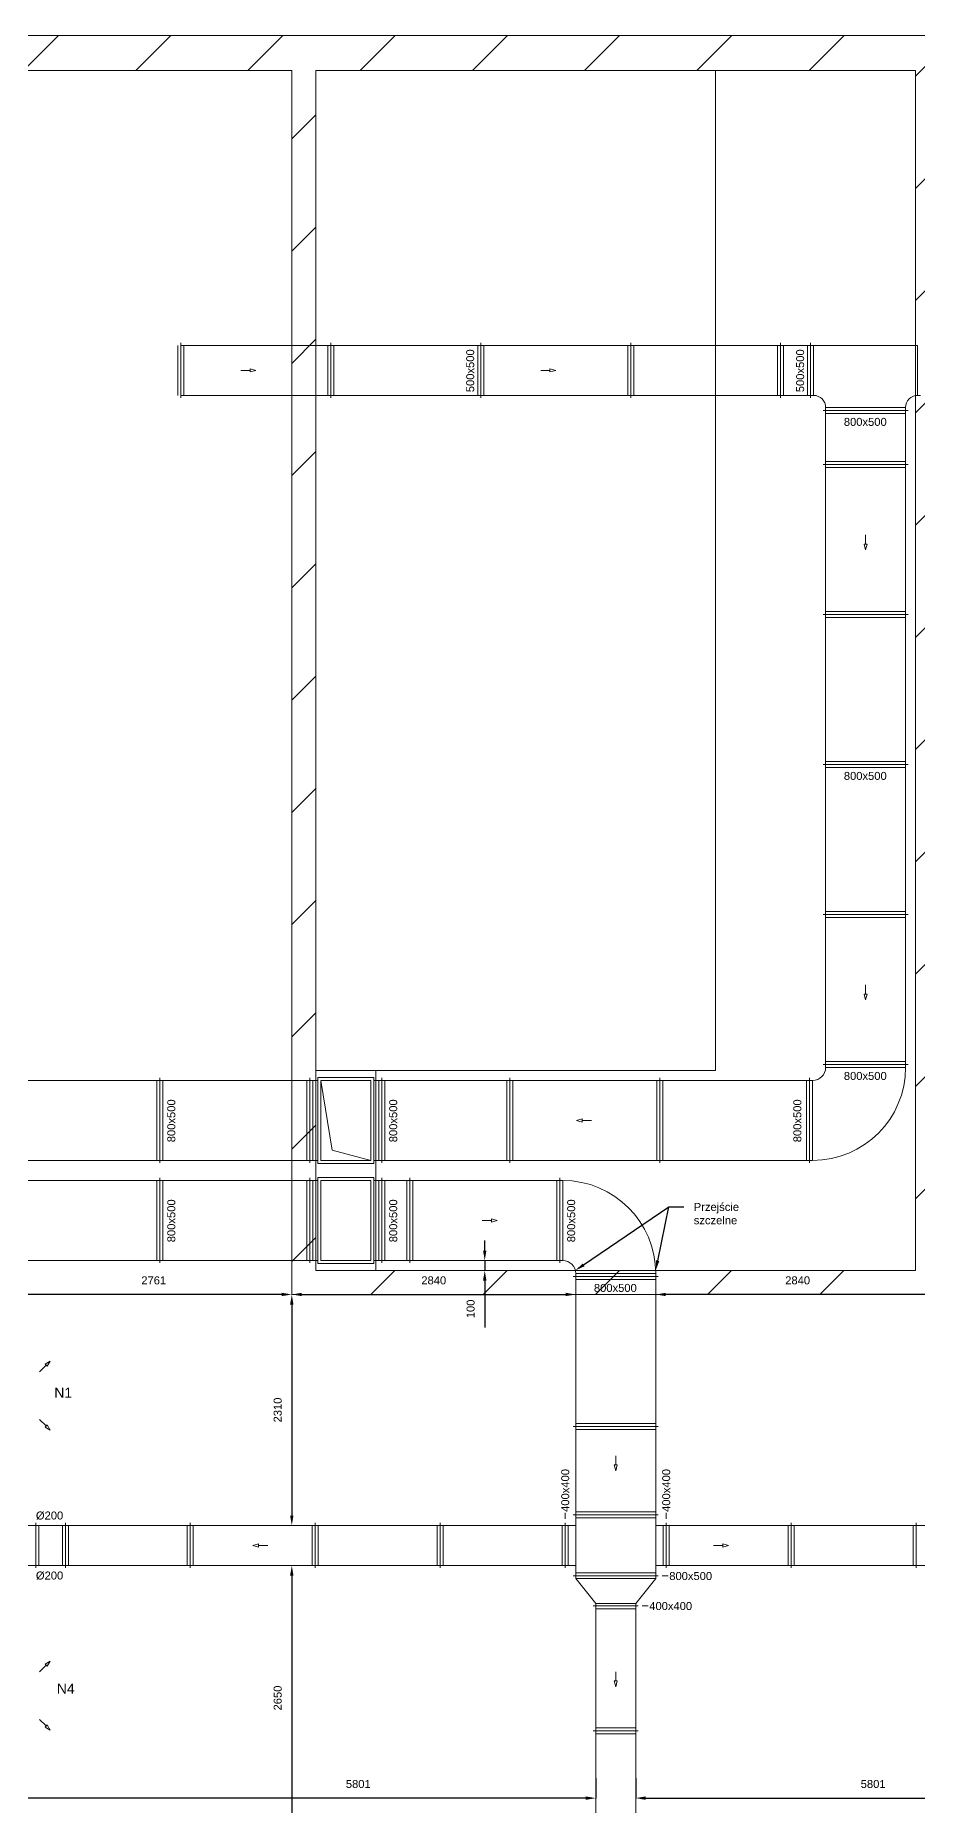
# Model space of a CAD drawing. Header units: millimetres. Extents: x 59762 to 60194, y -87842 to -87548.
# Drawn here: x 59951.27 to 59960.09, y -87757.27 to -87739.57 of the extents above; entities that cross this region are included whole.
import ezdxf
from ezdxf import colors
from ezdxf.entities.mleader import LeaderData, LeaderLine
from ezdxf.math import Vec2, Vec3

# ---------------------------------------------------------------- set-up
doc = ezdxf.new("R2010")
doc.units = ezdxf.units.MM
for name, color, linetype, lineweight in [('kanały', 7, 'Continuous', 20), ('nawi. strzałki', 150, 'Continuous', 20), ('Nawiew opis', 150, 'Continuous', 20), ('wymiary', 7, 'Continuous', 13)]:
    doc.layers.add(name, color=color, linetype=linetype, lineweight=lineweight)
doc.layers.add('podkład', color=7, linetype='Continuous', lineweight=13, transparency=0.7)
doc.styles.add('styl1', font='arial.ttf', dxfattribs={"height": 0.08})
doc.dimstyles.new('Kopia Opisowy', dxfattribs={"dimscale": 0, "dimtxt": 0.08, "dimasz": 0.1, "dimexe": 0, "dimexo": 0.2, "dimgap": 0.1, "dimtad": 1, "dimlfac": 1000, "dimtxsty": 'styl1', "dimcen": 2.5, "dimadec": 0, "dimazin": 0, "dimtfac": 1, "dimtmove": 0, "dimatfit": 3, "dimfxl": 1, "dimarcsym": 0})

# ---------------------------------------------------------------- blocks, each defined once
blk = doc.blocks.new('*D26')
at = {"layer": 'Defpoints', "color": 0, "transparency": 16777216}
for p in [(59955.761, -87751.818), (59955.761, -87751.918), (59955.761, -87751.918)]:
    blk.add_point(p, dxfattribs=at)
at = {"layer": 'wymiary', "color": 0, "lineweight": -2, "transparency": 16777216}
for p, q in [((59955.761, -87751.718), (59955.761, -87751.618)), ((59955.761, -87751.818), (59955.761, -87751.918)), ((59955.761, -87752.018), (59955.761, -87752.487))]:
    blk.add_line(p, q, dxfattribs=at)
at = {"layer": 'wymiary', "color": 0, "transparency": 16777216}
for points in [[(59955.744, -87751.718), (59955.778, -87751.718), (59955.761, -87751.818)], [(59955.744, -87752.018), (59955.778, -87752.018), (59955.761, -87751.918)]]:
    blk.add_solid(points, dxfattribs=at)
at = {"layer": 'wymiary', "color": 0, "transparency": 16777216, "insert": (59955.62, -87752.302), "char_height": 0.08, "attachment_point": 5, "rotation": 90, "style": 'styl1'}
blk.add_mtext('100', dxfattribs=at)
blk = doc.blocks.new('*D30')
at = {"layer": 'Defpoints', "color": 0, "transparency": 16777216}
for p in [(59957.471, -87752.158), (59957.471, -87752.158), (59960.311, -87752.158)]:
    blk.add_point(p, dxfattribs=at)
at = {"layer": 'wymiary', "color": 0, "lineweight": -2, "transparency": 16777216}
blk.add_line((59960.211, -87752.158), (59957.571, -87752.158), dxfattribs=at)
at = {"layer": 'wymiary', "color": 0, "transparency": 16777216}
for points in [[(59957.571, -87752.141), (59957.571, -87752.174), (59957.471, -87752.158)], [(59960.211, -87752.141), (59960.211, -87752.174), (59960.311, -87752.158)]]:
    blk.add_solid(points, dxfattribs=at)
at = {"layer": 'wymiary', "color": 0, "transparency": 16777216, "insert": (59958.891, -87752.017), "char_height": 0.08, "attachment_point": 5, "style": 'styl1'}
blk.add_mtext('2840', dxfattribs=at)
blk = doc.blocks.new('*D31')
at = {"layer": 'Defpoints', "color": 0, "transparency": 16777216}
for p in [(59963.072, -87756.358), (59957.271, -87757.194), (59963.072, -87757.194)]:
    blk.add_point(p, dxfattribs=at)
at = {"layer": 'wymiary', "color": 0, "lineweight": -2, "transparency": 16777216}
for p, q in [((59963.072, -87756.558), (59963.072, -87757.194)), ((59957.271, -87756.994), (59957.271, -87757.194)), ((59957.371, -87757.194), (59962.972, -87757.194))]:
    blk.add_line(p, q, dxfattribs=at)
at = {"layer": 'wymiary', "color": 0, "transparency": 16777216}
for points in [[(59957.371, -87757.177), (59957.371, -87757.211), (59957.271, -87757.194)], [(59962.972, -87757.177), (59962.972, -87757.211), (59963.072, -87757.194)]]:
    blk.add_solid(points, dxfattribs=at)
at = {"layer": 'wymiary', "color": 0, "transparency": 16777216, "insert": (59959.646, -87757.053), "char_height": 0.08, "attachment_point": 5, "style": 'styl1'}
blk.add_mtext('5801', dxfattribs=at)
blk = doc.blocks.new('*D33')
at = {"layer": 'Defpoints', "color": 0, "transparency": 16777216}
for p in [(59951.07, -87752.158), (59953.831, -87752.158), (59951.07, -87752.98)]:
    blk.add_point(p, dxfattribs=at)
at = {"layer": 'wymiary', "color": 0, "lineweight": -2, "transparency": 16777216}
for p, q in [((59951.07, -87752.78), (59951.07, -87752.158)), ((59953.731, -87752.158), (59951.17, -87752.158))]:
    blk.add_line(p, q, dxfattribs=at)
at = {"layer": 'wymiary', "color": 0, "transparency": 16777216}
for points in [[(59951.17, -87752.141), (59951.17, -87752.174), (59951.07, -87752.158)], [(59953.731, -87752.141), (59953.731, -87752.174), (59953.831, -87752.158)]]:
    blk.add_solid(points, dxfattribs=at)
at = {"layer": 'wymiary', "color": 0, "transparency": 16777216, "insert": (59952.45, -87752.017), "char_height": 0.08, "attachment_point": 5, "style": 'styl1'}
blk.add_mtext('2761', dxfattribs=at)
blk = doc.blocks.new('*D39')
at = {"layer": 'Defpoints', "color": 0, "transparency": 16777216}
for p in [(59953.831, -87752.158), (59953.831, -87754.468), (59953.831, -87754.468)]:
    blk.add_point(p, dxfattribs=at)
at = {"layer": 'wymiary', "color": 0, "lineweight": -2, "transparency": 16777216}
blk.add_line((59953.831, -87752.258), (59953.831, -87754.368), dxfattribs=at)
at = {"layer": 'wymiary', "color": 0, "transparency": 16777216}
for points in [[(59953.814, -87752.258), (59953.848, -87752.258), (59953.831, -87752.158)], [(59953.814, -87754.368), (59953.848, -87754.368), (59953.831, -87754.468)]]:
    blk.add_solid(points, dxfattribs=at)
at = {"layer": 'wymiary', "color": 0, "transparency": 16777216, "insert": (59953.69, -87753.313), "char_height": 0.08, "attachment_point": 5, "rotation": 90, "style": 'styl1'}
blk.add_mtext('2310', dxfattribs=at)
blk = doc.blocks.new('*D40')
at = {"layer": 'Defpoints', "color": 0, "transparency": 16777216}
for p in [(59953.831, -87754.868), (59953.831, -87757.518), (59953.831, -87757.518)]:
    blk.add_point(p, dxfattribs=at)
at = {"layer": 'wymiary', "color": 0, "lineweight": -2, "transparency": 16777216}
blk.add_line((59953.831, -87754.968), (59953.831, -87757.418), dxfattribs=at)
at = {"layer": 'wymiary', "color": 0, "transparency": 16777216}
for points in [[(59953.814, -87754.968), (59953.848, -87754.968), (59953.831, -87754.868)], [(59953.814, -87757.418), (59953.848, -87757.418), (59953.831, -87757.518)]]:
    blk.add_solid(points, dxfattribs=at)
at = {"layer": 'wymiary', "color": 0, "transparency": 16777216, "insert": (59953.69, -87756.193), "char_height": 0.08, "attachment_point": 5, "rotation": 90, "style": 'styl1'}
blk.add_mtext('2650', dxfattribs=at)
blk = doc.blocks.new('*D37')
at = {"layer": 'Defpoints', "color": 0, "transparency": 16777216}
for p in [(59953.831, -87752.158), (59956.671, -87752.158), (59956.671, -87752.158)]:
    blk.add_point(p, dxfattribs=at)
at = {"layer": 'wymiary', "color": 0, "lineweight": -2, "transparency": 16777216}
blk.add_line((59953.931, -87752.158), (59956.571, -87752.158), dxfattribs=at)
at = {"layer": 'wymiary', "color": 0, "transparency": 16777216}
for points in [[(59953.931, -87752.141), (59953.931, -87752.174), (59953.831, -87752.158)], [(59956.571, -87752.141), (59956.571, -87752.174), (59956.671, -87752.158)]]:
    blk.add_solid(points, dxfattribs=at)
at = {"layer": 'wymiary', "color": 0, "transparency": 16777216, "insert": (59955.251, -87752.017), "char_height": 0.08, "attachment_point": 5, "style": 'styl1'}
blk.add_mtext('2840', dxfattribs=at)
blk = doc.blocks.new('*D38')
at = {"layer": 'Defpoints', "color": 0, "transparency": 16777216}
for p in [(59951.07, -87756.358), (59951.07, -87757.194), (59956.871, -87757.194)]:
    blk.add_point(p, dxfattribs=at)
at = {"layer": 'wymiary', "color": 0, "lineweight": -2, "transparency": 16777216}
for p, q in [((59951.07, -87756.558), (59951.07, -87757.194)), ((59956.871, -87756.994), (59956.871, -87757.194)), ((59956.771, -87757.194), (59951.17, -87757.194))]:
    blk.add_line(p, q, dxfattribs=at)
at = {"layer": 'wymiary', "color": 0, "transparency": 16777216}
for points in [[(59951.17, -87757.177), (59951.17, -87757.211), (59951.07, -87757.194)], [(59956.771, -87757.177), (59956.771, -87757.211), (59956.871, -87757.194)]]:
    blk.add_solid(points, dxfattribs=at)
at = {"layer": 'wymiary', "color": 0, "transparency": 16777216, "insert": (59954.496, -87757.053), "char_height": 0.08, "attachment_point": 5, "style": 'styl1'}
blk.add_mtext('5801', dxfattribs=at)

msp = doc.modelspace()

# ---------------------------------------------------------------- hatches: boundary and pattern name
at = {"layer": 'podkład'}
h = msp.add_hatch(dxfattribs=at)
h.set_pattern_fill('ANSI31', color=256, scale=0.25)
h.set_pattern_definition([(45, (56984.5771, -93754.1623), (-0.56126601, 0.56126601), [])])
h.paths.add_polyline_path([(59941.720847, -87739.567651), (59941.720847, -87761.267651), (59972.420847, -87761.267651), (59972.420847, -87739.567651)])
h.paths.add_polyline_path([(59942.070847, -87739.917651), (59953.830847, -87739.917651), (59953.830847, -87752.157651), (59960.310847, -87752.157651), (59960.310847, -87739.917651), (59972.070847, -87739.917651), (59972.070847, -87760.917651), (59942.070847, -87760.917651)], flags=16)
h.paths.add_polyline_path([(59954.070847, -87739.917651), (59960.070847, -87739.917651), (59960.070847, -87751.917651), (59954.070847, -87751.917651)], flags=16)

# ---------------------------------------------------------------- linework, layer by layer
at = {"layer": 'kanały', "ltscale": 20}
for p, q in [((59952.690847, -87742.667651), (59952.690847, -87743.167651)), ((59952.720847, -87742.667651), (59952.720847, -87742.642651)), ((59952.720847, -87742.667651), (59952.720847, -87742.642651)), ((59954.220847, -87742.667651), (59952.720847, -87742.667651)), ((59952.720847, -87742.667651), (59952.720847, -87743.167651)), ((59952.720847, -87742.667651), (59952.720847, -87743.167651)), ((59952.750847, -87742.667651), (59952.750847, -87743.167651)), ((59954.190847, -87742.667651), (59954.190847, -87743.167651)), ((59954.220847, -87742.667651), (59954.220847, -87742.642651)), ((59954.220847, -87742.667651), (59954.220847, -87742.642651)), ((59955.720847, -87742.667651), (59954.220847, -87742.667651)), ((59954.220847, -87742.667651), (59954.220847, -87743.167651)), ((59954.220847, -87742.667651), (59954.220847, -87743.167651)), ((59954.250847, -87742.667651), (59954.250847, -87743.167651)), ((59955.690847, -87742.667651), (59955.690847, -87743.167651)), ((59955.720847, -87742.667651), (59955.720847, -87742.642651)), ((59955.720847, -87742.667651), (59955.720847, -87742.642651)), ((59957.220847, -87742.667651), (59955.720847, -87742.667651)), ((59955.720847, -87742.667651), (59955.720847, -87743.167651)), ((59955.720847, -87742.667651), (59955.720847, -87743.167651)), ((59955.750847, -87742.667651), (59955.750847, -87743.167651)), ((59957.190847, -87742.667651), (59957.190847, -87743.167651)), ((59957.220847, -87742.667651), (59957.220847, -87742.642651)), ((59957.220847, -87742.667651), (59957.220847, -87742.642651)), ((59958.720847, -87742.667651), (59957.220847, -87742.667651)), ((59957.220847, -87742.667651), (59957.220847, -87743.167651)), ((59957.220847, -87742.667651), (59957.220847, -87743.167651)), ((59957.250847, -87742.667651), (59957.250847, -87743.167651)), ((59958.690847, -87742.667651), (59958.690847, -87743.167651)), ((59958.720847, -87742.642651), (59958.720847, -87742.667651)), ((59958.720847, -87742.667651), (59958.720847, -87742.642651)), ((59958.720847, -87743.161614), (59958.720847, -87742.667651)), ((59958.750847, -87742.667651), (59958.720847, -87742.667651)), ((59958.720847, -87742.667651), (59958.720847, -87743.167651)), ((59958.750847, -87743.167651), (59958.750847, -87742.667651)), ((59958.990847, -87742.667651), (59958.750847, -87742.667651)), ((59958.990847, -87743.167651), (59958.990847, -87742.667651)), ((59958.990847, -87742.667651), (59959.020847, -87742.667651)), ((59959.020847, -87742.642651), (59959.020847, -87742.667651)), ((59959.020847, -87742.642651), (59959.020847, -87742.667651)), ((59959.020847, -87743.167651), (59959.020847, -87742.667651)), ((59959.020847, -87743.167651), (59959.020847, -87742.667651)), ((59959.050847, -87743.167651), (59959.050847, -87742.667651)), ((59960.090847, -87742.667651), (59960.090847, -87743.167651)), ((59954.220847, -87743.167651), (59952.720847, -87743.167651)), ((59952.720847, -87743.192651), (59952.720847, -87743.167651)), ((59952.720847, -87743.192651), (59952.720847, -87743.167651)), ((59955.720847, -87743.167651), (59954.220847, -87743.167651)), ((59954.220847, -87743.192651), (59954.220847, -87743.167651)), ((59954.220847, -87743.192651), (59954.220847, -87743.167651)), ((59957.220847, -87743.167651), (59955.720847, -87743.167651)), ((59955.720847, -87743.192651), (59955.720847, -87743.167651)), ((59955.720847, -87743.192651), (59955.720847, -87743.167651)), ((59958.720847, -87743.167651), (59957.220847, -87743.167651)), ((59957.220847, -87743.192651), (59957.220847, -87743.167651)), ((59957.220847, -87743.192651), (59957.220847, -87743.167651)), ((59958.720847, -87743.161614), (59958.720847, -87743.192651)), ((59958.750847, -87743.167651), (59958.720847, -87743.167651)), ((59958.720847, -87743.192651), (59958.720847, -87743.167651)), ((59958.990847, -87743.167651), (59958.750847, -87743.167651)), ((59958.990847, -87743.167651), (59959.020847, -87743.167651)), ((59959.020847, -87743.167651), (59959.020847, -87743.192651)), ((59959.020847, -87743.167651), (59959.020847, -87743.192651)), ((59959.145847, -87743.317651), (59959.170847, -87743.317651)), ((59959.145847, -87743.317651), (59959.170847, -87743.317651)), ((59959.970847, -87743.287651), (59959.170847, -87743.287651)), ((59959.170847, -87743.317651), (59959.170847, -87743.857651)), ((59959.970847, -87743.317651), (59959.170847, -87743.317651)), ((59959.970847, -87743.317651), (59959.170847, -87743.317651)), ((59959.970847, -87743.347651), (59959.170847, -87743.347651)), ((59959.970847, -87743.317651), (59959.970847, -87743.857651)), ((59959.970847, -87743.317651), (59959.995847, -87743.317651)), ((59959.970847, -87743.317651), (59959.995847, -87743.317651)), ((59959.145847, -87743.857651), (59959.170847, -87743.857651)), ((59959.145847, -87743.857651), (59959.170847, -87743.857651)), ((59959.970847, -87743.827651), (59959.170847, -87743.827651)), ((59959.170847, -87743.857651), (59959.170847, -87745.357651)), ((59959.970847, -87743.857651), (59959.170847, -87743.857651)), ((59959.970847, -87743.857651), (59959.170847, -87743.857651)), ((59959.970847, -87743.887651), (59959.170847, -87743.887651)), ((59959.970847, -87743.857651), (59959.970847, -87745.357651)), ((59959.970847, -87743.857651), (59959.995847, -87743.857651)), ((59959.970847, -87743.857651), (59959.995847, -87743.857651)), ((59959.970847, -87745.327651), (59959.170847, -87745.327651)), ((59959.145847, -87745.357651), (59959.170847, -87745.357651)), ((59959.145847, -87745.357651), (59959.170847, -87745.357651)), ((59959.170847, -87745.357651), (59959.170847, -87746.857651)), ((59959.970847, -87745.357651), (59959.170847, -87745.357651)), ((59959.970847, -87745.357651), (59959.170847, -87745.357651)), ((59959.970847, -87745.387651), (59959.170847, -87745.387651)), ((59959.970847, -87745.357651), (59959.970847, -87746.857651)), ((59959.970847, -87745.357651), (59959.995847, -87745.357651)), ((59959.970847, -87745.357651), (59959.995847, -87745.357651)), ((59959.145847, -87746.857651), (59959.170847, -87746.857651)), ((59959.145847, -87746.857651), (59959.170847, -87746.857651)), ((59959.970847, -87746.827651), (59959.170847, -87746.827651)), ((59959.170847, -87746.857651), (59959.170847, -87748.357651)), ((59959.970847, -87746.857651), (59959.170847, -87746.857651)), ((59959.970847, -87746.857651), (59959.170847, -87746.857651)), ((59959.970847, -87746.887651), (59959.170847, -87746.887651)), ((59959.970847, -87746.857651), (59959.970847, -87748.357651)), ((59959.970847, -87746.857651), (59959.995847, -87746.857651)), ((59959.970847, -87746.857651), (59959.995847, -87746.857651)), ((59959.970847, -87748.327651), (59959.170847, -87748.327651)), ((59959.145847, -87748.357651), (59959.170847, -87748.357651)), ((59959.145847, -87748.357651), (59959.170847, -87748.357651)), ((59959.170847, -87748.357651), (59959.170847, -87749.857651)), ((59959.970847, -87748.357651), (59959.170847, -87748.357651)), ((59959.970847, -87748.357651), (59959.170847, -87748.357651)), ((59959.970847, -87748.387651), (59959.170847, -87748.387651)), ((59959.970847, -87748.357651), (59959.970847, -87749.857651)), ((59959.970847, -87748.357651), (59959.995847, -87748.357651)), ((59959.970847, -87748.357651), (59959.995847, -87748.357651)), ((59959.145847, -87749.857651), (59959.170847, -87749.857651)), ((59959.145847, -87749.857651), (59959.170847, -87749.857651)), ((59959.970847, -87749.827651), (59959.170847, -87749.827651)), ((59959.970847, -87749.857651), (59959.170847, -87749.857651)), ((59959.970847, -87749.857651), (59959.170847, -87749.857651)), ((59959.170847, -87749.857651), (59959.170847, -87749.887651)), ((59959.970847, -87749.887651), (59959.170847, -87749.887651)), ((59959.970847, -87749.857651), (59959.995847, -87749.857651)), ((59959.970847, -87749.857651), (59959.995847, -87749.857651)), ((59959.970847, -87749.857651), (59959.970847, -87749.887651)), ((59951.010847, -87750.017651), (59952.510847, -87750.017651)), ((59952.480847, -87750.017651), (59952.480847, -87750.817651)), ((59952.510847, -87750.017651), (59952.510847, -87749.992651)), ((59952.510847, -87750.017651), (59952.510847, -87749.992651)), ((59952.510847, -87750.017651), (59954.010847, -87750.017651)), ((59952.510847, -87750.017651), (59952.510847, -87750.817651)), ((59952.510847, -87750.017651), (59952.510847, -87750.817651)), ((59952.540847, -87750.017651), (59952.540847, -87750.817651)), ((59953.980847, -87750.017651), (59953.980847, -87750.817651)), ((59954.010847, -87750.017651), (59954.010847, -87749.992651)), ((59954.010847, -87750.017651), (59954.010847, -87749.992651)), ((59954.010847, -87750.017651), (59954.010847, -87750.817651)), ((59954.010847, -87750.017651), (59954.040847, -87750.017651)), ((59954.010847, -87750.017651), (59954.010847, -87750.817651)), ((59954.040847, -87750.017651), (59954.040847, -87750.817651)), ((59954.040847, -87750.017651), (59954.090847, -87750.017651)), ((59954.650847, -87749.987651), (59954.090847, -87749.987651)), ((59954.090847, -87749.987651), (59954.090847, -87750.847651)), ((59954.120847, -87750.017651), (59954.120847, -87750.817651)), ((59954.620847, -87750.017651), (59954.120847, -87750.017651)), ((59954.234477, -87750.714123), (59954.120847, -87750.017651)), ((59954.620847, -87750.017651), (59954.620847, -87750.817651)), ((59954.650847, -87750.017651), (59954.650847, -87749.987651)), ((59954.700847, -87750.017651), (59954.650847, -87750.017651)), ((59954.650847, -87750.017651), (59954.650847, -87750.817651)), ((59954.700847, -87750.017651), (59954.700847, -87750.817651)), ((59954.730847, -87750.017651), (59954.700847, -87750.017651)), ((59954.730847, -87750.017651), (59954.730847, -87749.992651)), ((59954.730847, -87749.992651), (59954.730847, -87750.017651)), ((59954.730847, -87750.017651), (59954.730847, -87750.817651)), ((59956.010847, -87750.017651), (59954.730847, -87750.017651)), ((59954.730847, -87750.817651), (59954.730847, -87750.017651)), ((59954.760847, -87750.817651), (59954.760847, -87750.017651)), ((59955.980847, -87750.817651), (59955.980847, -87750.017651)), ((59956.010847, -87749.992651), (59956.010847, -87750.017651)), ((59956.010847, -87750.017651), (59956.010847, -87749.992651)), ((59957.510847, -87750.017651), (59956.010847, -87750.017651)), ((59956.010847, -87750.817651), (59956.010847, -87750.017651)), ((59956.010847, -87750.817651), (59956.010847, -87750.017651)), ((59956.040847, -87750.817651), (59956.040847, -87750.017651)), ((59957.480847, -87750.817651), (59957.480847, -87750.017651)), ((59957.510847, -87750.017651), (59957.510847, -87749.992651)), ((59957.510847, -87749.992651), (59957.510847, -87750.017651)), ((59957.510847, -87750.017651), (59959.010847, -87750.017651)), ((59957.510847, -87750.017651), (59957.510847, -87750.817651)), ((59957.510847, -87750.817651), (59957.510847, -87750.017651)), ((59957.540847, -87750.017651), (59957.540847, -87750.817651)), ((59958.980847, -87750.017651), (59958.980847, -87750.817651)), ((59959.010847, -87750.017651), (59959.010847, -87749.992651)), ((59959.010847, -87750.017651), (59959.010847, -87749.992651)), ((59959.010847, -87750.017651), (59959.010847, -87750.817651)), ((59959.010847, -87750.017651), (59959.010847, -87750.817651)), ((59959.010847, -87750.017651), (59959.040847, -87750.017651)), ((59959.040847, -87750.017651), (59959.040847, -87750.817651)), ((59951.010847, -87750.817651), (59952.510847, -87750.817651)), ((59952.510847, -87750.817651), (59954.010847, -87750.817651)), ((59952.510847, -87750.842651), (59952.510847, -87750.817651)), ((59952.510847, -87750.842651), (59952.510847, -87750.817651)), ((59954.010847, -87750.817651), (59954.040847, -87750.817651)), ((59954.010847, -87750.842651), (59954.010847, -87750.817651)), ((59954.010847, -87750.842651), (59954.010847, -87750.817651)), ((59954.090847, -87750.817651), (59954.040847, -87750.817651)), ((59954.620847, -87750.817651), (59954.120847, -87750.817651)), ((59954.620847, -87750.817651), (59954.234477, -87750.714123)), ((59954.650847, -87750.817651), (59954.700847, -87750.817651)), ((59954.650847, -87750.847651), (59954.650847, -87750.817651)), ((59954.730847, -87750.817651), (59954.700847, -87750.817651)), ((59954.730847, -87750.842651), (59954.730847, -87750.817651)), ((59956.010847, -87750.817651), (59954.730847, -87750.817651)), ((59954.730847, -87750.817651), (59954.730847, -87750.842651)), ((59957.510847, -87750.817651), (59956.010847, -87750.817651)), ((59956.010847, -87750.817651), (59956.010847, -87750.842651)), ((59956.010847, -87750.817651), (59956.010847, -87750.842651)), ((59957.510847, -87750.817651), (59959.010847, -87750.817651)), ((59957.510847, -87750.842651), (59957.510847, -87750.817651)), ((59957.510847, -87750.817651), (59957.510847, -87750.842651)), ((59959.010847, -87750.842651), (59959.010847, -87750.817651)), ((59959.010847, -87750.842651), (59959.010847, -87750.817651)), ((59959.040847, -87750.817651), (59959.010847, -87750.817651)), ((59952.510847, -87751.017651), (59952.510847, -87750.992651)), ((59952.510847, -87751.017651), (59952.510847, -87750.992651)), ((59954.010847, -87751.017651), (59954.010847, -87750.992651)), ((59954.010847, -87751.017651), (59954.010847, -87750.992651)), ((59954.090847, -87750.847651), (59954.650847, -87750.847651)), ((59954.090847, -87751.017651), (59954.090847, -87750.987651)), ((59954.090847, -87750.987651), (59954.650847, -87750.987651)), ((59954.650847, -87750.987651), (59954.650847, -87751.847651)), ((59955.010847, -87751.017651), (59955.010847, -87750.992651)), ((59955.010847, -87751.017651), (59955.010847, -87750.992651)), ((59956.510847, -87750.992651), (59956.510847, -87751.017651)), ((59956.510847, -87751.017651), (59956.510847, -87750.992651)), ((59951.010847, -87751.017651), (59952.510847, -87751.017651)), ((59952.480847, -87751.017651), (59952.480847, -87751.817651)), ((59952.510847, -87751.017651), (59954.010847, -87751.017651)), ((59952.510847, -87751.017651), (59952.510847, -87751.817651)), ((59952.510847, -87751.017651), (59952.510847, -87751.817651)), ((59952.540847, -87751.017651), (59952.540847, -87751.817651)), ((59953.980847, -87751.017651), (59953.980847, -87751.817651)), ((59954.010847, -87751.017651), (59954.010847, -87751.817651)), ((59954.010847, -87751.017651), (59954.010847, -87751.817651)), ((59954.010847, -87751.017651), (59954.040847, -87751.017651)), ((59954.040847, -87751.017651), (59954.040847, -87751.817651)), ((59954.040847, -87751.017651), (59954.090847, -87751.017651)), ((59954.090847, -87751.017651), (59954.090847, -87751.817651)), ((59954.120847, -87751.017651), (59954.620847, -87751.017651)), ((59954.120847, -87751.017651), (59954.120847, -87751.817651)), ((59954.620847, -87751.017651), (59954.620847, -87751.817651)), ((59954.730847, -87751.017651), (59955.010847, -87751.017651)), ((59954.760847, -87751.017651), (59954.760847, -87751.817651)), ((59954.980847, -87751.017651), (59954.980847, -87751.817651)), ((59955.010847, -87751.017651), (59956.510847, -87751.017651)), ((59955.010847, -87751.017651), (59955.010847, -87751.817651)), ((59955.010847, -87751.017651), (59955.010847, -87751.817651)), ((59955.040847, -87751.017651), (59955.040847, -87751.817651)), ((59956.480847, -87751.017651), (59956.480847, -87751.817651)), ((59956.510847, -87751.817651), (59956.510847, -87751.017651)), ((59956.540847, -87751.017651), (59956.510847, -87751.017651)), ((59956.510847, -87751.017651), (59956.510847, -87751.817651)), ((59956.540847, -87751.817651), (59956.540847, -87751.017651)), ((59951.010847, -87751.817651), (59952.510847, -87751.817651)), ((59952.510847, -87751.817651), (59954.010847, -87751.817651)), ((59952.510847, -87751.842651), (59952.510847, -87751.817651)), ((59952.510847, -87751.842651), (59952.510847, -87751.817651)), ((59952.510847, -87751.842651), (59952.510847, -87751.817651)), ((59954.010847, -87751.842651), (59954.010847, -87751.817651)), ((59954.010847, -87751.817651), (59954.040847, -87751.817651)), ((59954.010847, -87751.842651), (59954.010847, -87751.817651)), ((59954.090847, -87751.817651), (59954.040847, -87751.817651)), ((59954.090847, -87751.847651), (59954.090847, -87751.817651)), ((59954.650847, -87751.847651), (59954.090847, -87751.847651)), ((59954.120847, -87751.817651), (59954.620847, -87751.817651)), ((59954.730847, -87751.817651), (59955.010847, -87751.817651)), ((59955.010847, -87751.817651), (59956.510847, -87751.817651)), ((59955.010847, -87751.842651), (59955.010847, -87751.817651)), ((59955.010847, -87751.842651), (59955.010847, -87751.817651)), ((59956.510847, -87751.817651), (59956.510847, -87751.842651)), ((59956.510847, -87751.817651), (59956.540847, -87751.817651)), ((59956.510847, -87751.842651), (59956.510847, -87751.817651)), ((59956.645847, -87751.977651), (59956.670847, -87751.977651)), ((59956.645847, -87751.977651), (59956.670847, -87751.977651)), ((59957.470847, -87751.947651), (59956.670847, -87751.947651)), ((59956.670847, -87751.977651), (59956.670847, -87751.947651)), ((59957.470847, -87751.977651), (59956.670847, -87751.977651)), ((59956.670847, -87751.977651), (59956.670847, -87753.477651)), ((59957.470847, -87751.977651), (59956.670847, -87751.977651)), ((59957.470847, -87752.007651), (59956.670847, -87752.007651)), ((59957.470847, -87751.977651), (59957.470847, -87751.947651)), ((59957.470847, -87751.977651), (59957.495847, -87751.977651)), ((59957.470847, -87751.977651), (59957.470847, -87753.477651)), ((59957.470847, -87751.977651), (59957.495847, -87751.977651)), ((59956.645847, -87753.477651), (59956.670847, -87753.477651)), ((59956.645847, -87753.477651), (59956.670847, -87753.477651)), ((59957.470847, -87753.447651), (59956.670847, -87753.447651)), ((59956.670847, -87753.477651), (59956.670847, -87754.362651)), ((59957.470847, -87753.477651), (59956.670847, -87753.477651)), ((59957.470847, -87753.477651), (59956.670847, -87753.477651)), ((59957.470847, -87753.477651), (59957.470847, -87754.362651)), ((59957.470847, -87753.477651), (59957.495847, -87753.477651)), ((59957.470847, -87753.477651), (59957.495847, -87753.477651)), ((59957.470847, -87753.507651), (59956.670847, -87753.507651)), ((59956.645847, -87754.362651), (59956.670847, -87754.362651)), ((59956.670847, -87754.362651), (59956.645847, -87754.362651)), ((59957.470847, -87754.332651), (59956.670847, -87754.332651)), ((59957.470847, -87754.362651), (59956.670847, -87754.362651)), ((59956.670847, -87754.362651), (59957.470847, -87754.362651)), ((59956.670847, -87754.362651), (59956.670847, -87754.972651)), ((59957.470847, -87754.362651), (59957.495847, -87754.362651)), ((59957.495847, -87754.362651), (59957.470847, -87754.362651)), ((59957.470847, -87754.362651), (59957.470847, -87754.972651)), ((59952.785847, -87754.467651), (59952.785847, -87754.867651)), ((59952.815847, -87754.467651), (59952.815847, -87754.442651)), ((59952.815847, -87754.467651), (59952.815847, -87754.442651)), ((59954.065847, -87754.467651), (59952.815847, -87754.467651)), ((59952.815847, -87754.467651), (59952.815847, -87754.867651)), ((59952.815847, -87754.467651), (59952.815847, -87754.867651)), ((59952.845847, -87754.467651), (59952.845847, -87754.867651)), ((59954.035847, -87754.467651), (59954.035847, -87754.867651)), ((59954.065847, -87754.467651), (59954.065847, -87754.442651)), ((59954.065847, -87754.467651), (59954.065847, -87754.442651)), ((59955.315847, -87754.467651), (59954.065847, -87754.467651)), ((59954.065847, -87754.467651), (59954.065847, -87754.867651)), ((59954.065847, -87754.467651), (59954.065847, -87754.867651)), ((59954.095847, -87754.467651), (59954.095847, -87754.867651)), ((59955.285847, -87754.467651), (59955.285847, -87754.867651)), ((59955.315847, -87754.467651), (59955.315847, -87754.442651)), ((59955.315847, -87754.467651), (59955.315847, -87754.442651)), ((59956.565847, -87754.467651), (59955.315847, -87754.467651)), ((59955.315847, -87754.467651), (59955.315847, -87754.867651)), ((59955.315847, -87754.467651), (59955.315847, -87754.867651)), ((59955.345847, -87754.467651), (59955.345847, -87754.867651)), ((59956.535847, -87754.467651), (59956.535847, -87754.867651)), ((59956.565847, -87754.467651), (59956.565847, -87754.442651)), ((59956.565847, -87754.467651), (59956.565847, -87754.442651)), ((59956.565847, -87754.467651), (59956.565847, -87754.867651)), ((59956.565847, -87754.467651), (59956.670847, -87754.467651)), ((59956.565847, -87754.467651), (59956.565847, -87754.867651)), ((59956.595847, -87754.467651), (59956.595847, -87754.867651)), ((59956.670847, -87754.392651), (59957.470847, -87754.392651)), ((59957.575847, -87754.467651), (59957.470847, -87754.467651)), ((59957.545847, -87754.467651), (59957.545847, -87754.867651)), ((59957.575847, -87754.467651), (59957.575847, -87754.442651)), ((59957.575847, -87754.467651), (59957.575847, -87754.442651)), ((59957.575847, -87754.467651), (59957.575847, -87754.867651)), ((59957.575847, -87754.467651), (59958.825847, -87754.467651)), ((59957.575847, -87754.467651), (59957.575847, -87754.867651)), ((59957.605847, -87754.467651), (59957.605847, -87754.867651)), ((59958.795847, -87754.467651), (59958.795847, -87754.867651)), ((59958.825847, -87754.467651), (59958.825847, -87754.442651)), ((59958.825847, -87754.467651), (59958.825847, -87754.442651)), ((59958.825847, -87754.467651), (59958.825847, -87754.867651)), ((59958.825847, -87754.467651), (59960.075847, -87754.467651)), ((59958.825847, -87754.467651), (59958.825847, -87754.867651)), ((59958.855847, -87754.467651), (59958.855847, -87754.867651)), ((59960.045847, -87754.467651), (59960.045847, -87754.867651)), ((59960.075847, -87754.467651), (59960.075847, -87754.442651)), ((59960.075847, -87754.467651), (59960.075847, -87754.442651)), ((59960.075847, -87754.467651), (59960.075847, -87754.867651)), ((59960.075847, -87754.467651), (59961.325847, -87754.467651)), ((59960.075847, -87754.467651), (59960.075847, -87754.867651)), ((59952.815847, -87754.892651), (59952.815847, -87754.867651)), ((59954.065847, -87754.867651), (59952.815847, -87754.867651)), ((59952.815847, -87754.892651), (59952.815847, -87754.867651)), ((59954.065847, -87754.892651), (59954.065847, -87754.867651)), ((59955.315847, -87754.867651), (59954.065847, -87754.867651)), ((59954.065847, -87754.892651), (59954.065847, -87754.867651)), ((59955.315847, -87754.892651), (59955.315847, -87754.867651)), ((59956.565847, -87754.867651), (59955.315847, -87754.867651)), ((59955.315847, -87754.892651), (59955.315847, -87754.867651)), ((59956.565847, -87754.892651), (59956.565847, -87754.867651)), ((59956.565847, -87754.867651), (59956.670847, -87754.867651)), ((59956.565847, -87754.892651), (59956.565847, -87754.867651)), ((59957.575847, -87754.867651), (59957.470847, -87754.867651)), ((59957.575847, -87754.892651), (59957.575847, -87754.867651)), ((59957.575847, -87754.867651), (59958.825847, -87754.867651)), ((59957.575847, -87754.892651), (59957.575847, -87754.867651)), ((59958.825847, -87754.892651), (59958.825847, -87754.867651)), ((59958.825847, -87754.867651), (59960.075847, -87754.867651)), ((59958.825847, -87754.892651), (59958.825847, -87754.867651)), ((59960.075847, -87754.892651), (59960.075847, -87754.867651)), ((59960.075847, -87754.867651), (59961.325847, -87754.867651)), ((59960.075847, -87754.892651), (59960.075847, -87754.867651)), ((59956.670847, -87754.972651), (59956.645847, -87754.972651)), ((59956.670847, -87754.972651), (59956.645847, -87754.972651)), ((59956.670847, -87754.942651), (59957.470847, -87754.942651)), ((59956.670847, -87754.972651), (59957.470847, -87754.972651)), ((59956.670847, -87754.972651), (59957.470847, -87754.972651)), ((59956.670847, -87754.997651), (59956.670847, -87754.972651)), ((59956.670847, -87754.972651), (59957.470847, -87754.972651)), ((59956.670847, -87754.997651), (59956.870847, -87755.247651)), ((59956.670847, -87754.997651), (59957.470847, -87754.997651)), ((59957.470847, -87754.997651), (59957.270847, -87755.247651)), ((59957.495847, -87754.972651), (59957.470847, -87754.972651)), ((59957.470847, -87754.997651), (59957.470847, -87754.972651)), ((59957.495847, -87754.972651), (59957.470847, -87754.972651)), ((59957.270847, -87755.247651), (59956.870847, -87755.247651)), ((59956.870847, -87755.247651), (59956.870847, -87755.272651)), ((59957.270847, -87755.247651), (59957.270847, -87755.272651)), ((59956.845847, -87755.272651), (59956.870847, -87755.272651)), ((59956.845847, -87755.272651), (59956.870847, -87755.272651)), ((59957.270847, -87755.272651), (59956.870847, -87755.272651)), ((59956.870847, -87755.272651), (59956.870847, -87756.522651)), ((59957.270847, -87755.272651), (59956.870847, -87755.272651)), ((59957.270847, -87755.302651), (59956.870847, -87755.302651)), ((59957.270847, -87755.272651), (59957.295847, -87755.272651)), ((59957.270847, -87755.272651), (59957.270847, -87756.522651)), ((59957.270847, -87755.272651), (59957.295847, -87755.272651)), ((59957.270847, -87756.492651), (59956.870847, -87756.492651)), ((59956.845847, -87756.522651), (59956.870847, -87756.522651)), ((59956.845847, -87756.522651), (59956.870847, -87756.522651)), ((59957.270847, -87756.522651), (59956.870847, -87756.522651)), ((59956.870847, -87756.522651), (59956.870847, -87757.367651)), ((59957.270847, -87756.522651), (59956.870847, -87756.522651)), ((59957.270847, -87756.552651), (59956.870847, -87756.552651)), ((59957.270847, -87756.522651), (59957.295847, -87756.522651)), ((59957.270847, -87756.522651), (59957.270847, -87757.367651)), ((59957.270847, -87756.522651), (59957.295847, -87756.522651))]:
    msp.add_line(p, q, dxfattribs=at)
at = {"layer": 'kanały'}
for p, q in [((59959.050847, -87742.667651), (59959.020847, -87742.667651)), ((59960.090847, -87742.667651), (59959.050847, -87742.667651)), ((59959.050847, -87743.167651), (59959.020847, -87743.167651)), ((59960.090847, -87743.167651), (59960.120847, -87743.167651)), ((59959.170847, -87743.287651), (59959.170847, -87743.317651)), ((59959.970847, -87743.287651), (59959.970847, -87743.317651))]:
    msp.add_line(p, q, dxfattribs=at)
at = {"layer": 'kanały', "ltscale": 0.007}
for p, q in [((59954.730847, -87751.017651), (59954.730847, -87750.992651)), ((59954.730847, -87751.017651), (59954.730847, -87750.992651)), ((59954.700847, -87751.017651), (59954.650847, -87751.017651)), ((59954.700847, -87751.017651), (59954.700847, -87751.817651)), ((59954.730847, -87751.017651), (59954.700847, -87751.017651)), ((59954.730847, -87751.017651), (59954.730847, -87751.817651)), ((59954.730847, -87751.017651), (59954.730847, -87751.817651)), ((59954.650847, -87751.817651), (59954.700847, -87751.817651)), ((59954.730847, -87751.817651), (59954.700847, -87751.817651)), ((59954.730847, -87751.842651), (59954.730847, -87751.817651)), ((59954.730847, -87751.842651), (59954.730847, -87751.817651))]:
    msp.add_line(p, q, dxfattribs=at)
at = {"layer": 'kanały', "color": 7, "ltscale": 20}
for p, q in [((59951.270847, -87754.467651), (59950.870847, -87754.467651)), ((59951.270847, -87754.467651), (59951.270847, -87754.442651)), ((59951.270847, -87754.467651), (59951.270847, -87754.442651)), ((59951.270847, -87754.467651), (59951.270847, -87754.867651)), ((59951.565847, -87754.467651), (59951.270847, -87754.467651)), ((59951.270847, -87754.467651), (59951.270847, -87754.867651)), ((59951.300847, -87754.467651), (59951.300847, -87754.867651)), ((59951.535847, -87754.467651), (59951.535847, -87754.867651)), ((59951.565847, -87754.467651), (59951.565847, -87754.442651)), ((59951.565847, -87754.467651), (59951.565847, -87754.442651)), ((59952.815847, -87754.467651), (59951.565847, -87754.467651)), ((59951.565847, -87754.467651), (59951.565847, -87754.867651)), ((59951.565847, -87754.467651), (59951.565847, -87754.867651)), ((59951.595847, -87754.467651), (59951.595847, -87754.867651)), ((59951.270847, -87754.867651), (59950.870847, -87754.867651)), ((59951.270847, -87754.892651), (59951.270847, -87754.867651)), ((59951.270847, -87754.892651), (59951.270847, -87754.867651)), ((59951.565847, -87754.867651), (59951.270847, -87754.867651)), ((59951.565847, -87754.892651), (59951.565847, -87754.867651)), ((59952.815847, -87754.867651), (59951.565847, -87754.867651)), ((59951.565847, -87754.892651), (59951.565847, -87754.867651))]:
    msp.add_line(p, q, dxfattribs=at)
at = {"layer": 'kanały'}
for centre, radius, start, end in [((59959.050847, -87743.287651), 0.12, 0, 90), ((59960.090847, -87743.287651), 0.12, 90, 180), ((59959.040847, -87749.887651), 0.13, 270, 0), ((59956.540847, -87751.947651), 0.13, 360, 90)]:
    msp.add_arc(centre, radius, start, end, dxfattribs=at)
at = {"layer": 'kanały', "ltscale": 20}
for centre, start, end in [((59959.040847, -87749.887651), 270, 0), ((59956.540847, -87751.947651), 360, 90)]:
    msp.add_arc(centre, 0.93, start, end, dxfattribs=at)
at = {"layer": 'nawi. strzałki', "color": 7, "ltscale": 20}
for p, q in [((59953.320847, -87742.917651), (59953.412892, -87742.917651)), ((59953.470847, -87742.917651), (59953.412892, -87742.902122)), ((59953.412892, -87742.902122), (59953.412892, -87742.93318)), ((59953.470847, -87742.917651), (59953.412892, -87742.93318)), ((59956.320847, -87742.917651), (59956.412892, -87742.917651)), ((59956.470847, -87742.917651), (59956.412892, -87742.902122)), ((59956.412892, -87742.902122), (59956.412892, -87742.93318)), ((59956.470847, -87742.917651), (59956.412892, -87742.93318)), ((59959.570847, -87744.561629), (59959.570847, -87744.653673)), ((59959.570847, -87744.711629), (59959.555318, -87744.653673)), ((59959.586376, -87744.653673), (59959.555318, -87744.653673)), ((59959.570847, -87744.711629), (59959.586376, -87744.653673)), ((59959.570847, -87749.211629), (59959.555318, -87749.153673)), ((59959.586376, -87749.153673), (59959.555318, -87749.153673)), ((59959.570847, -87749.061629), (59959.570847, -87749.153673)), ((59959.570847, -87749.211629), (59959.586376, -87749.153673)), ((59956.677892, -87750.417651), (59956.735847, -87750.402122)), ((59956.677892, -87750.417651), (59956.735847, -87750.43318)), ((59956.735847, -87750.43318), (59956.735847, -87750.402122)), ((59956.827892, -87750.417651), (59956.735847, -87750.417651)), ((59955.735847, -87751.417651), (59955.827892, -87751.417651)), ((59955.885847, -87751.417651), (59955.827892, -87751.402122)), ((59955.827892, -87751.402122), (59955.827892, -87751.43318)), ((59955.885847, -87751.417651), (59955.827892, -87751.43318)), ((59951.308345, -87752.930153), (59951.37343, -87752.865068)), ((59951.414411, -87752.824087), (59951.362449, -87752.854087)), ((59951.384411, -87752.876049), (59951.362449, -87752.854087)), ((59951.414411, -87752.824087), (59951.384411, -87752.876049)), ((59951.308345, -87753.407148), (59951.37343, -87753.472234)), ((59951.362449, -87753.483214), (59951.384411, -87753.461253)), ((59951.414411, -87753.513214), (59951.362449, -87753.483214)), ((59951.414411, -87753.513214), (59951.384411, -87753.461253)), ((59957.070847, -87753.770151), (59957.070847, -87753.862195)), ((59957.070847, -87753.920151), (59957.055318, -87753.862195)), ((59957.086376, -87753.862195), (59957.055318, -87753.862195)), ((59957.070847, -87753.920151), (59957.086376, -87753.862195)), ((59953.440847, -87754.667651), (59953.498803, -87754.652122)), ((59953.440847, -87754.667651), (59953.498803, -87754.68318)), ((59953.498803, -87754.652122), (59953.498803, -87754.68318)), ((59953.590847, -87754.667651), (59953.498803, -87754.667651)), ((59958.050847, -87754.667651), (59958.142892, -87754.667651)), ((59958.200847, -87754.667651), (59958.142892, -87754.652122)), ((59958.142892, -87754.652122), (59958.142892, -87754.68318)), ((59958.200847, -87754.667651), (59958.142892, -87754.68318)), ((59951.308345, -87755.930153), (59951.37343, -87755.865068)), ((59951.414411, -87755.824087), (59951.362449, -87755.854087)), ((59951.384411, -87755.876049), (59951.362449, -87755.854087)), ((59951.414411, -87755.824087), (59951.384411, -87755.876049)), ((59957.070847, -87755.930151), (59957.070847, -87756.022195)), ((59957.070847, -87756.080151), (59957.055318, -87756.022195)), ((59957.086376, -87756.022195), (59957.055318, -87756.022195)), ((59957.070847, -87756.080151), (59957.086376, -87756.022195)), ((59951.308345, -87756.407148), (59951.37343, -87756.472234)), ((59951.362449, -87756.483214), (59951.384411, -87756.461253)), ((59951.414411, -87756.513214), (59951.362449, -87756.483214)), ((59951.414411, -87756.513214), (59951.384411, -87756.461253))]:
    msp.add_line(p, q, dxfattribs=at)
at = {"layer": 'podkład'}
for p, q in [((59953.830847, -87752.157651), (59953.830847, -87739.917651)), ((59954.070847, -87751.917651), (59954.070847, -87739.917651)), ((59960.070847, -87751.917651), (59960.070847, -87739.917651)), ((59954.070847, -87751.917651), (59960.070847, -87751.917651)), ((59953.830847, -87752.157651), (59960.310847, -87752.157651))]:
    msp.add_line(p, q, dxfattribs=at)
at = {"layer": 'podkład', "ltscale": 20}
for p, q in [((59958.070847, -87749.917651), (59958.070847, -87739.917651)), ((59958.070847, -87749.917651), (59954.070847, -87749.917651)), ((59954.670847, -87749.917651), (59954.670847, -87751.917651))]:
    msp.add_line(p, q, dxfattribs=at)
at = {"layer": 'podkład'}
msp.add_lwpolyline([(59941.720847, -87739.567651), (59972.420847, -87739.567651), (59972.420847, -87761.267651), (59941.720847, -87761.267651)], close=True, dxfattribs=at)
for points in [[(59942.070847, -87739.917651), (59953.830847, -87739.917651)], [(59954.070847, -87739.917651), (59960.070847, -87739.917651)]]:
    msp.add_lwpolyline(points, dxfattribs=at)
at = {"layer": 'wymiary'}
for p, q in [((59956.565847, -87754.341624), (59956.565847, -87754.401979)), ((59957.575847, -87754.341624), (59957.575847, -87754.401979)), ((59957.596875, -87754.972651), (59957.536519, -87754.972651)), ((59957.396875, -87755.272651), (59957.336519, -87755.272651))]:
    msp.add_line(p, q, dxfattribs=at)

# ---------------------------------------------------------------- texts
at = {"layer": 'Nawiew opis', "color": 7, "ltscale": 20, "char_height": 0.1, "attachment_point": 3, "style": 'styl1'}
for s, insert in [('N1', (59951.633761, -87753.089897)), ('N4', (59951.659275, -87756.049287))]:
    msp.add_mtext_dynamic_manual_height_columns(s, width=0.2, gutter_width=1, heights=[0], dxfattribs=dict(at, insert=insert))
at = {"layer": 'wymiary', "ltscale": 20, "char_height": 0.08, "attachment_point": 1, "rotation": 90, "style": 'styl1'}
for s, insert in [('500x500', (59955.575555, -87743.135426)), ('500x500', (59958.875555, -87743.135426)), ('800x500', (59952.585555, -87750.635426)), ('800x500', (59954.805555, -87750.635426)), ('800x500', (59958.847911, -87750.635426)), ('800x500', (59952.585555, -87751.635426)), ('800x500', (59954.805555, -87751.635426)), ('800x500', (59956.585555, -87751.635426)), ('400x400', (59956.526134, -87754.331798)), ('400x400', (59957.536134, -87754.331798))]:
    msp.add_mtext_dynamic_manual_height_columns(s, width=0.44264358, gutter_width=1, heights=[0], dxfattribs=dict(at, insert=insert))
at = {"layer": 'wymiary', "ltscale": 20, "char_height": 0.08, "attachment_point": 1, "style": 'styl1'}
for s, insert in [('800x500', (59959.353072, -87743.392358)), ('800x500', (59959.353072, -87746.932358)), ('800x500', (59959.353072, -87749.932358)), ('800x500', (59956.853072, -87752.052358)), ('800x500', (59957.6067, -87754.932938)), ('400x400', (59957.4067, -87755.232938))]:
    msp.add_mtext_dynamic_manual_height_columns(s, width=0.44264358, gutter_width=1, heights=[0], dxfattribs=dict(at, insert=insert))
at = {"layer": 'wymiary', "color": 7, "ltscale": 20, "char_height": 0.08, "attachment_point": 1, "style": 'styl1'}
for insert in [(59951.271384, -87754.327938), (59951.271384, -87754.927938)]:
    msp.add_mtext_dynamic_manual_height_columns('%%C200', width=0.44264358, gutter_width=1, heights=[0], dxfattribs=dict(at, insert=insert))

# ---------------------------------------------------------------- dimensions: what is measured, and where the dimension line sits
at = {"layer": 'wymiary'}
for base, p1, p2, angle, override, picture, middle in [((59955.760847, -87751.917651), (59955.760847, -87751.817651), (59955.760847, -87751.917651), 90, {"dimscale": 1, "dimse1": 1, "dimse2": 1, "dimtix": 0, "dimtofl": 1, "dimtmove": 0, "dimatfit": 3}, '*D26', (59955.620001, -87752.302126)), ((59956.670847, -87752.157651), (59953.830847, -87752.157651), (59956.670847, -87752.157651), 180, {"dimscale": 1, "dimse1": 1, "dimse2": 1, "dimtix": 0, "dimtofl": 1, "dimtmove": 0, "dimatfit": 3, "dimfxlon": 1}, '*D37', (59955.250847, -87752.016805)), ((59953.830847, -87754.467651), (59953.830847, -87752.157651), (59953.830847, -87754.467651), 90, {"dimscale": 1, "dimse1": 1, "dimse2": 1, "dimtix": 0, "dimtofl": 1, "dimtmove": 0, "dimatfit": 3}, '*D39', (59953.689974, -87753.312651)), ((59953.830847, -87757.517651), (59953.830847, -87754.867651), (59953.830847, -87757.517651), 90, {"dimscale": 1, "dimse1": 1, "dimse2": 1, "dimtix": 0, "dimtofl": 1, "dimtmove": 0, "dimatfit": 3}, '*D40', (59953.690001, -87756.192651))]:
    dim = msp.add_linear_dim(base=base, p1=p1, p2=p2, angle=angle, dimstyle='Kopia Opisowy', override=override, dxfattribs=at)
    dim.commit()
    dim.dimension.update_dxf_attribs({"geometry": picture, "text_midpoint": middle})
at = {"layer": 'wymiary', "color": 7}
dim = msp.add_linear_dim(base=(59951.069847, -87752.157651), p1=(59953.830847, -87752.157651), p2=(59951.069847, -87752.979651), angle=180, dimstyle='Kopia Opisowy', override={"dimscale": 1, "dimse1": 1, "dimtix": 0, "dimtofl": 1, "dimtmove": 0, "dimatfit": 3}, dxfattribs=at)
dim.commit()
dim.dimension.update_dxf_attribs({"geometry": '*D33', "text_midpoint": (59952.450347, -87752.016805)})
at = {"layer": 'wymiary'}
dim = msp.add_linear_dim(base=(59957.470847, -87752.157651), p1=(59960.310847, -87752.157651), p2=(59957.470847, -87752.157651), dimstyle='Kopia Opisowy', override={"dimscale": 1, "dimse1": 1, "dimse2": 1, "dimtix": 0, "dimtofl": 1, "dimtmove": 0, "dimatfit": 3, "dimfxlon": 1}, dxfattribs=at)
dim.commit()
dim.dimension.update_dxf_attribs({"geometry": '*D30', "text_midpoint": (59958.890847, -87752.016805)})
dim = msp.add_linear_dim(base=(59951.069847, -87757.193918), p1=(59956.870847, -87757.193918), p2=(59951.069847, -87756.357651), angle=180, dimstyle='Kopia Opisowy', override={"dimscale": 1, "dimtix": 0, "dimtofl": 1, "dimtmove": 0, "dimatfit": 3}, dxfattribs=at)
dim.commit()
dim.dimension.update_dxf_attribs({"geometry": '*D38', "text_midpoint": (59954.495991, -87757.193918), "dimtype": 160})
dim = msp.add_linear_dim(base=(59963.071847, -87757.193918), p1=(59957.270847, -87757.193918), p2=(59963.071847, -87756.357651), dimstyle='Kopia Opisowy', override={"dimscale": 1, "dimtix": 0, "dimtofl": 1, "dimtmove": 0, "dimatfit": 3}, dxfattribs=at)
dim.commit()
dim.dimension.update_dxf_attribs({"geometry": '*D31', "text_midpoint": (59959.645703, -87757.193918), "dimtype": 160})

# ---------------------------------------------------------------- leaders
ml = msp.add_multileader_mtext('Standard', dxfattribs=at)
ml.set_content('Przejście szczelne', color=256, style='styl1')
ml.set_leader_properties()
ml.build(insert=Vec2(0, 0))
ml.multileader.update_dxf_attribs({"dogleg_length": 0.15, "arrow_head_size": 0.1})
ctx = ml.context
ctx.base_point, ctx.char_height, ctx.arrow_head_size, ctx.landing_gap_size, ctx.plane_origin = Vec3(59957.751717, -87751.282995), 0.08, 0.1, 0.1, Vec3(59956.670847, -87751.947651)
notes = []
notes.append((ctx, [(0, (1, 1, 0), (59957.601717, -87751.282995), (1, 0), 0.15, [(0, [(59956.667338, -87751.917651)], 0, [])])]))
ctx.mtext.insert, ctx.mtext.width, ctx.mtext.flow_direction = Vec3(59957.851717, -87751.24234), 0.51353508, 5
ml = msp.add_multileader_mtext('Standard', dxfattribs=at)
ml.set_content('', color=256, style='styl1')
ml.set_leader_properties()
ml.build(insert=Vec2(0, 0))
ml.multileader.update_dxf_attribs({"dogleg_length": 0.15, "arrow_head_size": 0.1})
ctx = ml.context
ctx.base_point, ctx.char_height, ctx.arrow_head_size, ctx.landing_gap_size, ctx.plane_origin = Vec3(59957.751717, -87751.282995), 0.15, 0.1, 0.1, Vec3(59957.470847, -87751.947651)
notes.append((ctx, [(0, (1, 1, 0), (59957.601717, -87751.282995), (1, 0), 0.15, [(0, [(59957.470847, -87751.917651)], 0, [])])]))
ctx.mtext.insert, ctx.mtext.flow_direction = Vec3(59957.851717, -87751.207995), 5
for ctx, leaders in notes:
    for number, flags, end, landing, length, lines in leaders:
        leader = LeaderData()
        leader.index, (leader.has_last_leader_line, leader.has_dogleg_vector, leader.attachment_direction) = number, flags
        leader.last_leader_point, leader.dogleg_vector, leader.dogleg_length = Vec3(end), Vec3(landing), length
        for number, points, colour, breaks in lines:
            line = LeaderLine()
            line.index, line.vertices, line.color, line.breaks = number, Vec3.list(points), colors.encode_raw_color(colour), breaks
            leader.lines.append(line)
        ctx.leaders.append(leader)

doc.saveas('drawing.dxf')
